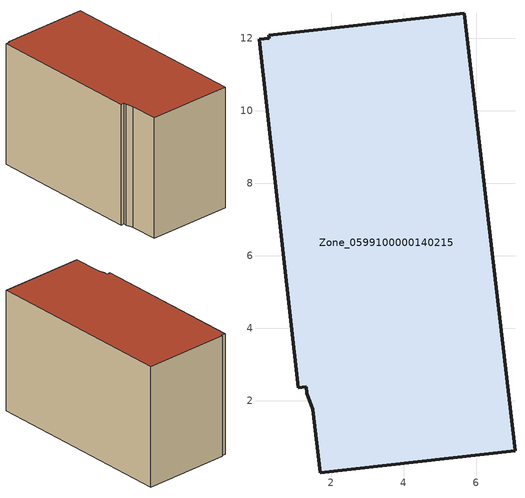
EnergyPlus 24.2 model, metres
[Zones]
Zone_0599100000140215
 floor ground (C_G): 1.7,0.01 1.49,1.77 1.33,2.21 1.31,2.38 1.09,2.36 0.01,11.98 0.29,12.01 0.28,12.08 5.67,12.7 7.07,0.62 z0
 wall outside (C_F): 7.07,0.62 5.67,12.7 0.28,12.08 0.29,12.01 0.01,11.98 1.09,2.36 1.31,2.38 1.33,2.21 1.49,1.77 1.7,0.01 7.07,0.62 z0:7.75
 roof outside (C_R): 1.49,1.77 1.7,0.01 7.07,0.62 5.67,12.7 0.28,12.08 0.29,12.01 0.01,11.98 1.09,2.36 1.31,2.38 1.33,2.21 z7.75
[BUILDING]
Pand.0599100000140215: North Axis=0; Terrain=City; Loads Convergence Tolerance Value=0.04; Temperature Convergence Tolerance Value=0.4; Solar Distribution=FullExterior; Maximum Number of Warmup Days=25; Minimum Number of Warmup Days=1
[Site:Location]
Rotterdam.The.Hague.AP_ZH_NLD Design_Conditions: Latitude=51.96; Longitude=4.45; Time Zone=1; Elevation=-4.5
[SITE:GROUNDTEMPERATURE:BUILDINGSURFACE]
18, 18, 18, 18, 18, 18, 18, 18, 18, 18, 18, 18
[MATERIAL] Thermal Absorptance=0.9; Solar Absorptance=0.7; Visible Absorptance=0.7
Name | Roughness | Thickness | Conductivity | Density | Specific Heat
G.TC.1946-1964 | MediumSmooth | 0.15 | 1 | 540 | 1210
F.TC.1946-1964 | Rough | 0.3 | 0.857143 | 1920 | 840
R.TC.1946-1964 | MediumRough | 0.2 | 0.235294 | 1500 | 1000
[CONSTRUCTION]
C_G: G.TC.1946-1964
C_F: F.TC.1946-1964
C_R: R.TC.1946-1964
[ZONE]
Zone_0599100000140215: Type=1; Multiplier=1; Ceiling Height=Autocalculate; Volume=Autocalculate; Floor Area=autocalculate; Part of Total Floor Area=Yes
[ZONEINFILTRATION:DESIGNFLOWRATE]
Infil_Zone_0599100000140215: Zone or ZoneList or Space or SpaceList=Zone_0599100000140215; Schedule=AlwaysOn; Design Flow Rate Calculation Method=Flow/Area; Flow Rate per Floor Area=0.003; Constant Term Coefficient=1; Temperature Term Coefficient=0; Velocity Term Coefficient=0; Velocity Squared Term Coefficient=0
[HVACTEMPLATE:ZONE:IDEALLOADSAIRSYSTEM]
Zone_0599100000140215: Maximum Heating Supply Air Temperature=50; Minimum Cooling Supply Air Temperature=13; Maximum Heating Supply Air Humidity Ratio=0.0156; Minimum Cooling Supply Air Humidity Ratio=0.0077; Heating Limit=NoLimit; Cooling Limit=NoLimit; Dehumidification Control Type=ConstantSensibleHeatRatio; Cooling Sensible Heat Ratio=0.7; Dehumidification Setpoint=60; Humidification Control Type=None; Humidification Setpoint=30; Outdoor Air Method=None; Outdoor Air Flow Rate per Person=0.00944; Outdoor Air Flow Rate per Zone Floor Area=0; Outdoor Air Flow Rate per Zone=0; Demand Controlled Ventilation Type=None; Outdoor Air Economizer Type=NoEconomizer; Heat Recovery Type=None; Sensible Heat Recovery Effectiveness=0.7; Latent Heat Recovery Effectiveness=0.65
[ZONECONTROL:THERMOSTAT]
ThermostatControl_Zone_0599100000140215: Zone or ZoneList=Zone_0599100000140215; Control Type Schedule=DualSetpointControlType; Control 1=Thermostat_Zone_0599100000140215; Temperature Difference Between Cutout And Setpoint=0
[THERMOSTATSETPOINT:DUALSETPOINT]
Thermostat_Zone_0599100000140215: Heating Setpoint Temperature Schedule=HeatingSetpoint_Zone_0599100000140215; Cooling Setpoint Temperature Schedule=CoolingSetpoint_Zone_0599100000140215
[SCHEDULE:COMPACT]
HeatingSetpoint_Zone_0599100000140215: Through: 12/31, For: AllDays, Until: 24:00, 21
CoolingSetpoint_Zone_0599100000140215: Through: 12/31, For: AllDays, Until: 24:00, 24
DualSetpointControlType: Through: 12/31, For: AllDays, Until: 24:00, 4
AlwaysOn: Through: 12/31, For: AllDays, Until: 24:00, 1
